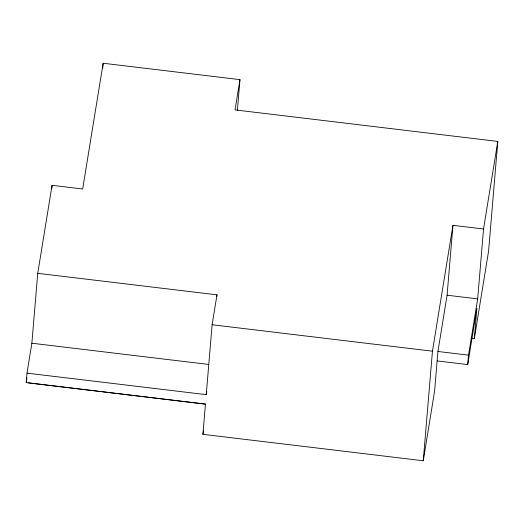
<?xml version="1.0" encoding="UTF-8"?>
<svg xmlns="http://www.w3.org/2000/svg" width="524" height="524" viewBox="0 0 524 524"><rect width="100%" height="100%" fill="white"/><g stroke="black" fill="none" stroke-linecap="round" stroke-linejoin="round"><path stroke-width="0.79" d="M239.966 79.648L235.034 109.902L497.8 141.434L483.541 228.988L452.959 225.32L447.09 295.215L437.926 351.473L434.593 391.146L423.254 460.766L202.912 434.324L205.454 404.102L26.2 382.592L26.993 373.147L31.866 343.227L37.735 273.332L52.073 185.326L82.674 189L103.156 63.234L239.966 79.648L237.372 110.492M51.797 188.575L52.073 185.326M102.75 68.107L103.156 63.234M26.993 373.147L206.246 394.657L212.115 324.756L216.988 294.842L37.735 273.332M216.851 296.466L216.988 294.842M423.254 460.766L432.451 351.198L452.959 225.32M437.134 360.918L467.716 364.586L468.508 355.141L477.672 298.883L483.541 228.988M471.928 338.268L474.338 338.556L476.879 308.328L467.716 364.586M497.8 141.434L488.597 251.003L474.338 338.556M26.2 382.592L26.455 381.014M26.711 379.441L26.966 377.87M206.246 394.657L206.757 391.507M202.912 434.324L203.554 430.387M447.09 295.215L477.672 298.883M437.926 351.473L468.508 355.141M212.115 324.756L432.451 351.198M31.866 343.227L208.683 364.449M28.532 382.9L205.356 404.115"/></g></svg>
